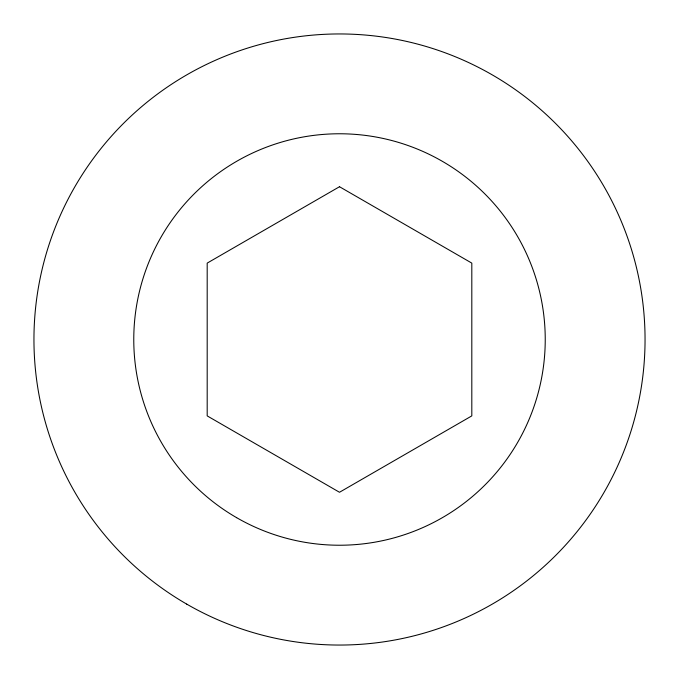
<?xml version="1.0" encoding="UTF-8"?>
<svg xmlns="http://www.w3.org/2000/svg" width="679" height="679" viewBox="0 0 679 679"><rect width="100%" height="100%" fill="white"/><g stroke="black" fill="none" stroke-linecap="round" stroke-linejoin="round"><path stroke-width="1.02" d="M339.5 186.725L207.188 263.113L207.188 415.887L339.5 492.275L471.812 415.887L471.812 263.113L339.5 186.725M186.725 604.115A305.55 305.55 0 0 0 645.05 339.5A305.55 305.55 0 0 0 186.725 74.885A305.55 305.55 0 0 0 186.725 604.115M236.632 517.67A205.737 205.737 0 0 0 545.237 339.5A205.737 205.737 0 0 0 236.632 161.33A205.737 205.737 0 0 0 236.632 517.67"/></g></svg>
